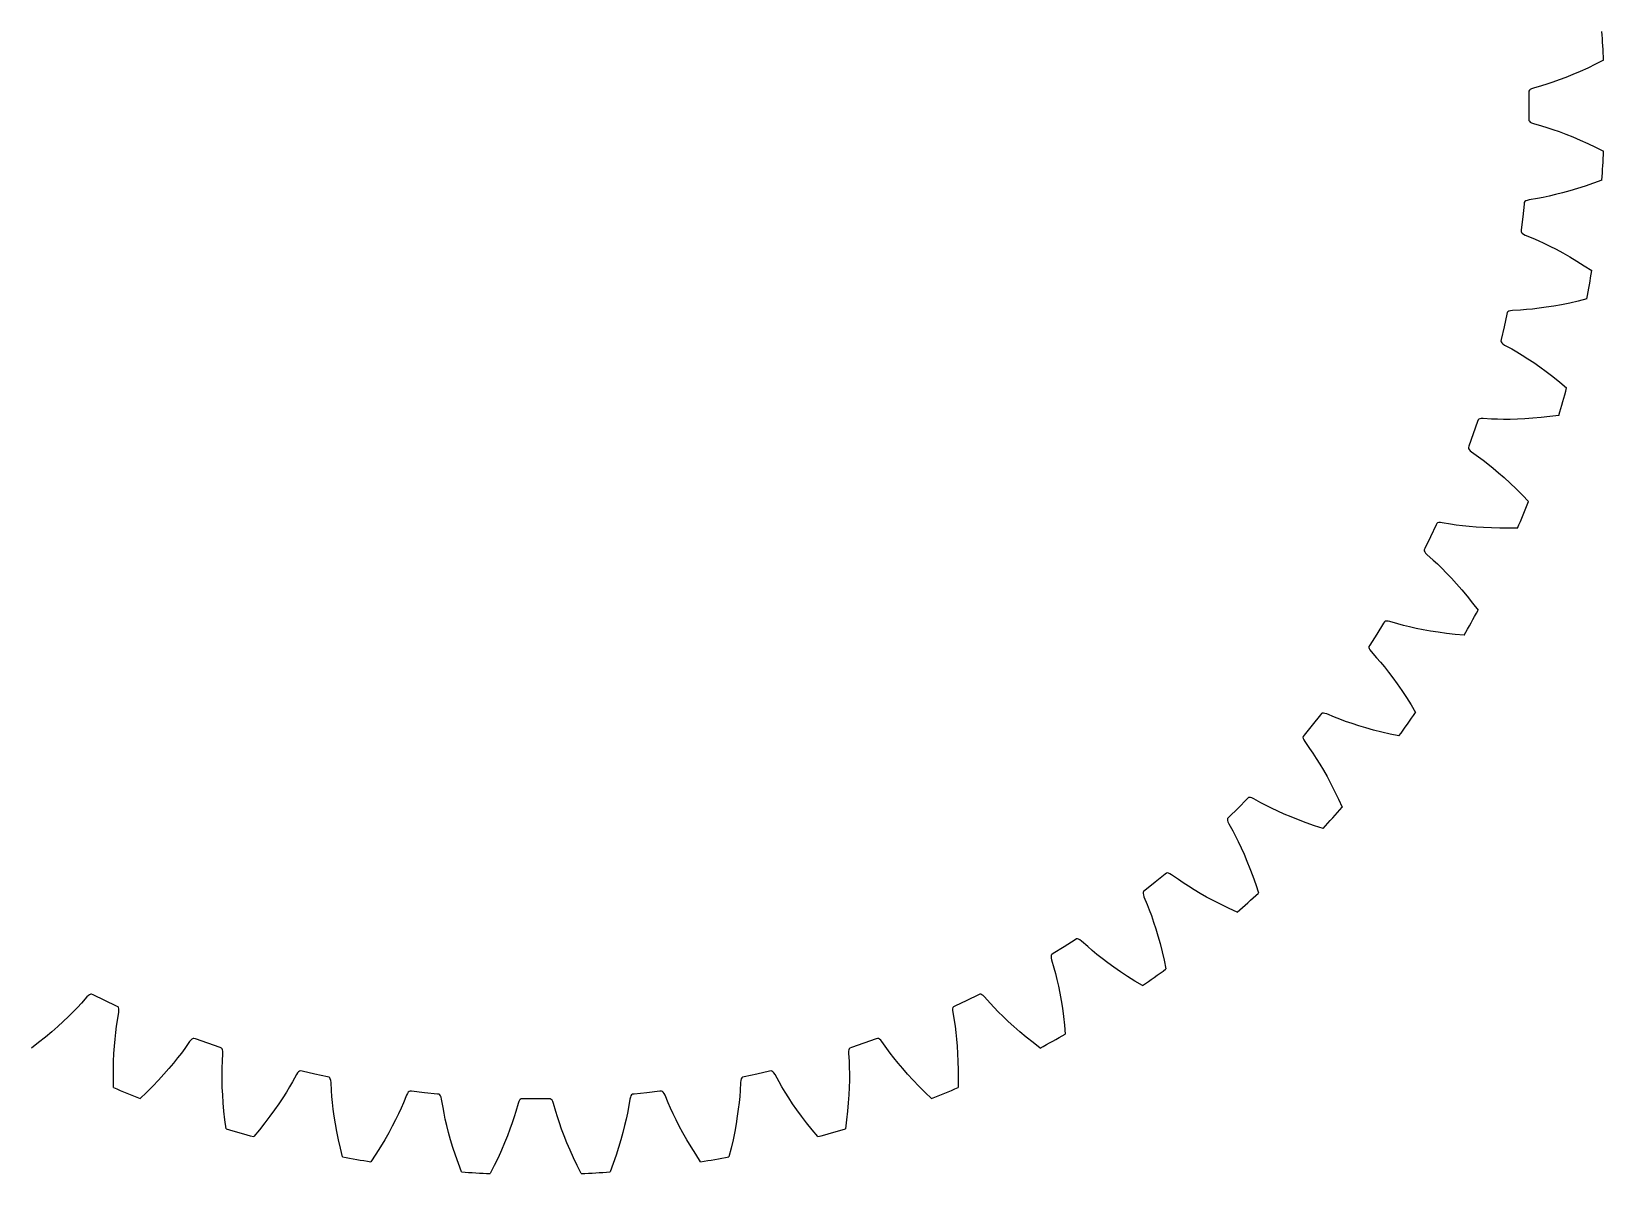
# Model space of a CAD drawing. Extents: x -29 to 85, y -29 to 29.
# Drawn here: x 42.32 to 84.97, y -28.97 to 2.02 of the extents above; entities that cross this region are included whole.
import ezdxf

# ---------------------------------------------------------------- set-up
doc = ezdxf.new("R2010")
doc.units = 0

msp = doc.modelspace()

# ---------------------------------------------------------------- linework, layer by layer
at = {"layer": 'layer0'}
for p, q in [((84.337, 0.931), (84.137, 0.845)), ((84.543, 1.024), (84.337, 0.931)), ((84.758, 1.127), (84.543, 1.024)), ((84.974, 1.236), (84.758, 1.127)), ((82.984, 0.441), (82.96, 0.42)), ((83.021, 0.461), (82.984, 0.441)), ((83.071, 0.48), (83.021, 0.461)), ((83.288, 0.541), (83.071, 0.48)), ((83.438, 0.587), (83.288, 0.541)), ((83.598, 0.64), (83.438, 0.587)), ((83.769, 0.701), (83.598, 0.64)), ((83.95, 0.77), (83.769, 0.701)), ((84.137, 0.845), (83.95, 0.77)), ((82.96, 0.42), (82.948, 0.398)), ((82.948, 0.398), (82.948, 0.353)), ((82.948, 0.353), (82.95, 0)), ((82.95, 0), (82.948, -0.353)), ((82.948, -0.353), (82.948, -0.398)), ((82.948, -0.398), (82.96, -0.42)), ((82.96, -0.42), (82.984, -0.441)), ((82.984, -0.441), (83.021, -0.461)), ((83.021, -0.461), (83.071, -0.48)), ((83.071, -0.48), (83.288, -0.541)), ((83.288, -0.541), (83.438, -0.587)), ((83.438, -0.587), (83.598, -0.64)), ((83.598, -0.64), (83.769, -0.701)), ((83.769, -0.701), (83.95, -0.77)), ((83.95, -0.77), (84.137, -0.845)), ((84.137, -0.845), (84.337, -0.931)), ((84.337, -0.931), (84.543, -1.024)), ((84.543, -1.024), (84.758, -1.127)), ((84.758, -1.127), (84.974, -1.236)), ((84.703, -2.1), (84.478, -2.178)), ((84.93, -2.016), (84.703, -2.1)), ((82.955, -2.554), (82.903, -2.567)), ((83.177, -2.517), (82.955, -2.554)), ((83.331, -2.488), (83.177, -2.517)), ((83.496, -2.454), (83.331, -2.488)), ((83.673, -2.412), (83.496, -2.454)), ((83.86, -2.364), (83.673, -2.412)), ((84.055, -2.31), (83.86, -2.364)), ((84.263, -2.248), (84.055, -2.31)), ((84.478, -2.178), (84.263, -2.248)), ((82.818, -2.667), (82.781, -3.017)), ((82.823, -2.622), (82.818, -2.667)), ((82.837, -2.602), (82.823, -2.622)), ((82.864, -2.583), (82.837, -2.602)), ((82.903, -2.567), (82.864, -2.583)), ((82.739, -3.368), (82.734, -3.412)), ((82.734, -3.412), (82.743, -3.436)), ((82.781, -3.017), (82.739, -3.368)), ((82.743, -3.436), (82.765, -3.459)), ((82.765, -3.459), (82.8, -3.484)), ((82.8, -3.484), (82.847, -3.508)), ((82.847, -3.508), (83.056, -3.593)), ((83.056, -3.593), (83.199, -3.656)), ((83.199, -3.656), (83.352, -3.726)), ((83.352, -3.726), (83.516, -3.806)), ((83.516, -3.806), (83.688, -3.894)), ((83.688, -3.894), (83.866, -3.99)), ((83.866, -3.99), (84.055, -4.098)), ((84.055, -4.098), (84.249, -4.214)), ((84.249, -4.214), (84.451, -4.34)), ((84.451, -4.34), (84.653, -4.472)), ((82.724, -5.545), (82.499, -5.556)), ((82.88, -5.533), (82.724, -5.545)), ((83.048, -5.517), (82.88, -5.533)), ((83.229, -5.495), (83.048, -5.517)), ((83.42, -5.469), (83.229, -5.495)), ((83.62, -5.437), (83.42, -5.469)), ((83.834, -5.398), (83.62, -5.437)), ((84.055, -5.353), (83.834, -5.398)), ((84.288, -5.301), (84.055, -5.353)), ((84.522, -5.243), (84.288, -5.301)), ((82.351, -5.653), (82.274, -5.997)), ((82.361, -5.609), (82.351, -5.653)), ((82.377, -5.59), (82.361, -5.609)), ((82.406, -5.575), (82.377, -5.59)), ((82.447, -5.563), (82.406, -5.575)), ((82.499, -5.556), (82.447, -5.563)), ((82.194, -6.34), (82.184, -6.384)), ((82.184, -6.384), (82.191, -6.408)), ((82.274, -5.997), (82.194, -6.34)), ((82.191, -6.408), (82.21, -6.434)), ((82.21, -6.434), (82.241, -6.462)), ((82.241, -6.462), (82.286, -6.492)), ((82.286, -6.492), (82.483, -6.6)), ((82.483, -6.6), (82.619, -6.678)), ((82.619, -6.678), (82.763, -6.765)), ((82.763, -6.765), (82.917, -6.863)), ((82.917, -6.863), (83.078, -6.97)), ((83.078, -6.97), (83.244, -7.085)), ((83.244, -7.085), (83.419, -7.213)), ((83.419, -7.213), (83.6, -7.35)), ((83.6, -7.35), (83.786, -7.498)), ((83.786, -7.498), (83.972, -7.652)), ((81.567, -8.525), (81.552, -8.567)), ((81.586, -8.508), (81.567, -8.525)), ((81.616, -8.496), (81.586, -8.508)), ((81.657, -8.489), (81.616, -8.496)), ((81.71, -8.488), (81.657, -8.489)), ((81.935, -8.502), (81.71, -8.488)), ((82.092, -8.508), (81.935, -8.502)), ((82.26, -8.51), (82.092, -8.508)), ((82.443, -8.51), (82.26, -8.51)), ((82.636, -8.505), (82.443, -8.51)), ((82.838, -8.495), (82.636, -8.505)), ((83.054, -8.481), (82.838, -8.495)), ((83.28, -8.461), (83.054, -8.481)), ((83.516, -8.435), (83.28, -8.461)), ((83.756, -8.403), (83.516, -8.435)), ((81.438, -8.901), (81.319, -9.233)), ((81.552, -8.567), (81.438, -8.901)), ((81.319, -9.233), (81.305, -9.276)), ((81.305, -9.276), (81.308, -9.3)), ((81.308, -9.3), (81.324, -9.329)), ((81.324, -9.329), (81.353, -9.36)), ((81.353, -9.36), (81.393, -9.394)), ((81.393, -9.394), (81.578, -9.523)), ((81.578, -9.523), (81.704, -9.617)), ((81.704, -9.617), (81.837, -9.719)), ((81.837, -9.719), (81.979, -9.834)), ((81.979, -9.834), (82.127, -9.958)), ((82.127, -9.958), (82.279, -10.091)), ((82.279, -10.091), (82.439, -10.238)), ((82.439, -10.238), (82.603, -10.394)), ((82.603, -10.394), (82.772, -10.562)), ((82.772, -10.562), (82.94, -10.736)), ((80.432, -11.374), (80.281, -11.693)), ((80.452, -11.334), (80.432, -11.374)), ((80.472, -11.319), (80.452, -11.334)), ((80.503, -11.311), (80.472, -11.319)), ((80.546, -11.309), (80.503, -11.311)), ((80.598, -11.313), (80.546, -11.309)), ((80.82, -11.352), (80.598, -11.313)), ((80.975, -11.376), (80.82, -11.352)), ((81.142, -11.397), (80.975, -11.376)), ((81.324, -11.417), (81.142, -11.397)), ((81.516, -11.433), (81.324, -11.417)), ((81.718, -11.447), (81.516, -11.433)), ((81.935, -11.456), (81.718, -11.447)), ((82.161, -11.462), (81.935, -11.456)), ((82.399, -11.462), (82.161, -11.462)), ((82.64, -11.458), (82.399, -11.462)), ((80.281, -11.693), (80.126, -12.01)), ((80.126, -12.01), (80.107, -12.051)), ((80.107, -12.051), (80.108, -12.076)), ((80.108, -12.076), (80.121, -12.105)), ((80.121, -12.105), (80.145, -12.14)), ((80.145, -12.14), (80.182, -12.178)), ((80.182, -12.178), (80.351, -12.327)), ((80.351, -12.327), (80.466, -12.434)), ((80.466, -12.434), (80.587, -12.551)), ((80.587, -12.551), (80.715, -12.681)), ((80.715, -12.681), (80.848, -12.821)), ((80.848, -12.821), (80.984, -12.97)), ((80.984, -12.97), (81.127, -13.134)), ((81.127, -13.134), (81.272, -13.307)), ((81.272, -13.307), (81.421, -13.493)), ((81.421, -13.493), (81.568, -13.684)), ((79.005, -14.038), (78.819, -14.338)), ((79.029, -14.001), (79.005, -14.038)), ((79.051, -13.988), (79.029, -14.001)), ((79.083, -13.983), (79.051, -13.988)), ((79.125, -13.986), (79.083, -13.983)), ((79.177, -13.996), (79.125, -13.986)), ((79.393, -14.06), (79.177, -13.996)), ((79.545, -14.1), (79.393, -14.06)), ((78.819, -14.338), (78.63, -14.636)), ((79.708, -14.141), (79.545, -14.1)), ((79.886, -14.18), (79.708, -14.141)), ((80.075, -14.218), (79.886, -14.18)), ((80.274, -14.254), (80.075, -14.218)), ((80.489, -14.288), (80.274, -14.254)), ((80.713, -14.319), (80.489, -14.288)), ((80.95, -14.346), (80.713, -14.319)), ((81.19, -14.369), (80.95, -14.346)), ((78.606, -14.674), (78.604, -14.699)), ((78.604, -14.699), (78.614, -14.73)), ((78.63, -14.636), (78.606, -14.674)), ((78.614, -14.73), (78.634, -14.767)), ((78.634, -14.767), (78.666, -14.809)), ((78.666, -14.809), (78.817, -14.976)), ((78.817, -14.976), (78.92, -15.095)), ((78.92, -15.095), (79.027, -15.225)), ((79.027, -15.225), (79.14, -15.368)), ((79.14, -15.368), (79.256, -15.522)), ((79.256, -15.522), (79.375, -15.686)), ((79.375, -15.686), (79.498, -15.864)), ((79.498, -15.864), (79.623, -16.053)), ((79.623, -16.053), (79.751, -16.254)), ((77.289, -16.526), (77.07, -16.803)), ((77.317, -16.491), (77.289, -16.526)), ((77.34, -16.481), (77.317, -16.491)), ((77.372, -16.48), (77.34, -16.481)), ((77.414, -16.487), (77.372, -16.48)), ((77.464, -16.503), (77.414, -16.487)), ((77.672, -16.591), (77.464, -16.503)), ((77.818, -16.648), (77.672, -16.591)), ((79.751, -16.254), (79.875, -16.461)), ((77.07, -16.803), (76.849, -17.077)), ((77.976, -16.706), (77.818, -16.648)), ((78.148, -16.766), (77.976, -16.706)), ((78.332, -16.825), (78.148, -16.766)), ((78.526, -16.882), (78.332, -16.825)), ((78.735, -16.94), (78.526, -16.882)), ((78.955, -16.996), (78.735, -16.94)), ((79.187, -17.049), (78.955, -16.996)), ((79.423, -17.099), (79.187, -17.049)), ((76.821, -17.113), (76.816, -17.137)), ((76.816, -17.137), (76.822, -17.169)), ((76.849, -17.077), (76.821, -17.113)), ((76.822, -17.169), (76.839, -17.208)), ((76.839, -17.208), (76.866, -17.254)), ((76.866, -17.254), (76.997, -17.437)), ((76.997, -17.437), (77.085, -17.566)), ((77.085, -17.566), (77.177, -17.708)), ((77.177, -17.708), (77.274, -17.862)), ((77.274, -17.862), (77.372, -18.028)), ((77.372, -18.028), (77.472, -18.204)), ((77.472, -18.204), (77.574, -18.395)), ((75.36, -18.767), (75.337, -18.774)), ((75.393, -18.769), (75.36, -18.767)), ((75.433, -18.781), (75.393, -18.769)), ((77.574, -18.395), (77.677, -18.597)), ((77.677, -18.597), (77.781, -18.811)), ((75.057, -19.057), (74.806, -19.304)), ((75.304, -18.806), (75.057, -19.057)), ((75.337, -18.774), (75.304, -18.806)), ((75.481, -18.803), (75.433, -18.781)), ((75.678, -18.913), (75.481, -18.803)), ((75.817, -18.986), (75.678, -18.913)), ((75.967, -19.062), (75.817, -18.986)), ((76.132, -19.14), (75.967, -19.062)), ((76.308, -19.219), (76.132, -19.14)), ((77.781, -18.811), (77.882, -19.031)), ((74.774, -19.337), (74.767, -19.36)), ((74.767, -19.36), (74.769, -19.393)), ((74.769, -19.393), (74.781, -19.433)), ((74.806, -19.304), (74.774, -19.337)), ((74.781, -19.433), (74.803, -19.481)), ((74.803, -19.481), (74.913, -19.678)), ((76.494, -19.298), (76.308, -19.219)), ((76.695, -19.379), (76.494, -19.298)), ((76.907, -19.459), (76.695, -19.379)), ((77.132, -19.538), (76.907, -19.459)), ((77.361, -19.614), (77.132, -19.538)), ((74.913, -19.678), (74.986, -19.817)), ((74.986, -19.817), (75.062, -19.967)), ((75.062, -19.967), (75.14, -20.132)), ((75.14, -20.132), (75.219, -20.308)), ((75.219, -20.308), (75.298, -20.494)), ((73.077, -20.849), (72.803, -21.07)), ((73.113, -20.821), (73.077, -20.849)), ((73.137, -20.816), (73.113, -20.821)), ((73.169, -20.822), (73.137, -20.816)), ((73.208, -20.839), (73.169, -20.822)), ((73.254, -20.866), (73.208, -20.839)), ((73.437, -20.997), (73.254, -20.866)), ((75.298, -20.494), (75.379, -20.695)), ((75.379, -20.695), (75.459, -20.907)), ((72.491, -21.317), (72.481, -21.34)), ((72.526, -21.289), (72.491, -21.317)), ((72.803, -21.07), (72.526, -21.289)), ((73.566, -21.085), (73.437, -20.997)), ((73.708, -21.177), (73.566, -21.085)), ((73.862, -21.274), (73.708, -21.177)), ((74.028, -21.372), (73.862, -21.274)), ((75.459, -20.907), (75.538, -21.132)), ((75.538, -21.132), (75.614, -21.361)), ((72.481, -21.34), (72.48, -21.372)), ((72.48, -21.372), (72.487, -21.414)), ((72.487, -21.414), (72.503, -21.464)), ((72.503, -21.464), (72.591, -21.672)), ((72.591, -21.672), (72.648, -21.818)), ((74.204, -21.472), (74.028, -21.372)), ((74.395, -21.574), (74.204, -21.472)), ((74.597, -21.677), (74.395, -21.574)), ((74.811, -21.781), (74.597, -21.677)), ((72.648, -21.818), (72.706, -21.976)), ((72.706, -21.976), (72.766, -22.148)), ((72.766, -22.148), (72.825, -22.332)), ((75.031, -21.882), (74.811, -21.781)), ((70.674, -22.606), (70.636, -22.63)), ((70.699, -22.604), (70.674, -22.606)), ((70.73, -22.614), (70.699, -22.604)), ((72.825, -22.332), (72.882, -22.526)), ((72.882, -22.526), (72.94, -22.735)), ((70.001, -23.029), (69.988, -23.051)), ((70.038, -23.005), (70.001, -23.029)), ((70.338, -22.819), (70.038, -23.005)), ((70.636, -22.63), (70.338, -22.819)), ((70.767, -22.634), (70.73, -22.614)), ((70.809, -22.666), (70.767, -22.634)), ((70.976, -22.817), (70.809, -22.666)), ((71.095, -22.92), (70.976, -22.817)), ((71.225, -23.027), (71.095, -22.92)), ((71.368, -23.14), (71.225, -23.027)), ((72.94, -22.735), (72.996, -22.955)), ((72.996, -22.955), (73.049, -23.187)), ((69.988, -23.051), (69.983, -23.083)), ((69.983, -23.083), (69.986, -23.125)), ((69.986, -23.125), (69.996, -23.177)), ((69.996, -23.177), (70.06, -23.393)), ((70.06, -23.393), (70.1, -23.545)), ((71.522, -23.256), (71.368, -23.14)), ((71.686, -23.375), (71.522, -23.256)), ((71.864, -23.498), (71.686, -23.375)), ((73.049, -23.187), (73.099, -23.423)), ((70.1, -23.545), (70.141, -23.708)), ((70.141, -23.708), (70.18, -23.886)), ((70.18, -23.886), (70.218, -24.075)), ((72.053, -23.623), (71.864, -23.498)), ((72.254, -23.751), (72.053, -23.623)), ((72.461, -23.875), (72.254, -23.751)), ((43.822, -24.182), (43.673, -24.351)), ((43.86, -24.145), (43.822, -24.182)), ((43.895, -24.121), (43.86, -24.145)), ((43.924, -24.108), (43.895, -24.121)), ((43.949, -24.107), (43.924, -24.108)), ((43.99, -24.126), (43.949, -24.107)), ((44.307, -24.281), (43.99, -24.126)), ((44.626, -24.432), (44.307, -24.281)), ((67.693, -24.281), (67.374, -24.432)), ((68.01, -24.126), (67.693, -24.281)), ((68.051, -24.107), (68.01, -24.126)), ((68.076, -24.108), (68.051, -24.107)), ((68.105, -24.121), (68.076, -24.108)), ((68.14, -24.145), (68.105, -24.121)), ((68.178, -24.182), (68.14, -24.145)), ((68.327, -24.351), (68.178, -24.182)), ((70.218, -24.075), (70.254, -24.274)), ((70.254, -24.274), (70.288, -24.489)), ((43.319, -24.715), (43.179, -24.848)), ((43.449, -24.587), (43.319, -24.715)), ((43.566, -24.466), (43.449, -24.587)), ((43.673, -24.351), (43.566, -24.466)), ((44.666, -24.452), (44.626, -24.432)), ((44.648, -24.82), (44.687, -24.598)), ((44.681, -24.472), (44.666, -24.452)), ((44.689, -24.503), (44.681, -24.472)), ((44.687, -24.598), (44.691, -24.546)), ((44.691, -24.546), (44.689, -24.503)), ((67.311, -24.503), (67.309, -24.546)), ((67.309, -24.546), (67.313, -24.598)), ((67.319, -24.472), (67.311, -24.503)), ((67.313, -24.598), (67.352, -24.82)), ((67.334, -24.452), (67.319, -24.472)), ((67.374, -24.432), (67.334, -24.452)), ((68.434, -24.466), (68.327, -24.351)), ((68.551, -24.587), (68.434, -24.466)), ((68.681, -24.715), (68.551, -24.587)), ((68.821, -24.848), (68.681, -24.715)), ((70.288, -24.489), (70.319, -24.713)), ((70.319, -24.713), (70.346, -24.95)), ((42.866, -25.127), (42.693, -25.272)), ((43.03, -24.984), (42.866, -25.127)), ((43.179, -24.848), (43.03, -24.984)), ((44.583, -25.324), (44.603, -25.142)), ((44.603, -25.142), (44.624, -24.975)), ((44.624, -24.975), (44.648, -24.82)), ((67.352, -24.82), (67.376, -24.975)), ((67.376, -24.975), (67.397, -25.142)), ((67.397, -25.142), (67.417, -25.324)), ((68.97, -24.984), (68.821, -24.848)), ((69.134, -25.127), (68.97, -24.984)), ((69.307, -25.272), (69.134, -25.127)), ((70.346, -24.95), (70.369, -25.19)), ((42.507, -25.421), (42.316, -25.568)), ((42.693, -25.272), (42.507, -25.421)), ((44.553, -25.718), (44.567, -25.516)), ((44.567, -25.516), (44.583, -25.324)), ((46.477, -25.578), (46.383, -25.704)), ((46.606, -25.393), (46.477, -25.578)), ((46.64, -25.353), (46.606, -25.393)), ((46.671, -25.324), (46.64, -25.353)), ((46.7, -25.308), (46.671, -25.324)), ((46.724, -25.305), (46.7, -25.308)), ((46.767, -25.319), (46.724, -25.305)), ((47.099, -25.438), (46.767, -25.319)), ((47.433, -25.552), (47.099, -25.438)), ((47.475, -25.567), (47.433, -25.552)), ((47.492, -25.586), (47.475, -25.567)), ((47.504, -25.616), (47.492, -25.586)), ((64.508, -25.586), (64.496, -25.616)), ((64.525, -25.567), (64.508, -25.586)), ((64.567, -25.552), (64.525, -25.567)), ((64.901, -25.438), (64.567, -25.552)), ((65.233, -25.319), (64.901, -25.438)), ((65.276, -25.305), (65.233, -25.319)), ((65.3, -25.308), (65.276, -25.305)), ((65.329, -25.324), (65.3, -25.308)), ((65.36, -25.353), (65.329, -25.324)), ((65.394, -25.393), (65.36, -25.353)), ((65.523, -25.578), (65.394, -25.393)), ((65.617, -25.704), (65.523, -25.578)), ((67.417, -25.324), (67.433, -25.516)), ((67.433, -25.516), (67.447, -25.718)), ((69.493, -25.421), (69.307, -25.272)), ((69.684, -25.568), (69.493, -25.421)), ((44.538, -26.161), (44.544, -25.935)), ((44.544, -25.935), (44.553, -25.718)), ((46.166, -25.979), (46.042, -26.127)), ((46.281, -25.837), (46.166, -25.979)), ((46.383, -25.704), (46.281, -25.837)), ((47.492, -26.092), (47.498, -25.935)), ((47.498, -25.935), (47.512, -25.71)), ((47.511, -25.657), (47.504, -25.616)), ((47.512, -25.71), (47.511, -25.657)), ((64.489, -25.657), (64.488, -25.71)), ((64.488, -25.71), (64.502, -25.935)), ((64.496, -25.616), (64.489, -25.657)), ((64.502, -25.935), (64.508, -26.092)), ((65.719, -25.837), (65.617, -25.704)), ((65.834, -25.979), (65.719, -25.837)), ((65.958, -26.127), (65.834, -25.979)), ((67.447, -25.718), (67.456, -25.935)), ((67.456, -25.935), (67.462, -26.161)), ((44.538, -26.399), (44.538, -26.161)), ((44.542, -26.64), (44.538, -26.399)), ((45.762, -26.439), (45.606, -26.603)), ((45.909, -26.279), (45.762, -26.439)), ((46.042, -26.127), (45.909, -26.279)), ((47.49, -26.26), (47.492, -26.092)), ((47.49, -26.443), (47.49, -26.26)), ((47.495, -26.636), (47.49, -26.443)), ((49.508, -26.286), (49.4, -26.483)), ((49.538, -26.241), (49.508, -26.286)), ((49.566, -26.21), (49.538, -26.241)), ((49.592, -26.191), (49.566, -26.21)), ((49.616, -26.184), (49.592, -26.191)), ((49.66, -26.194), (49.616, -26.184)), ((50.003, -26.274), (49.66, -26.194)), ((50.347, -26.351), (50.003, -26.274)), ((50.391, -26.361), (50.347, -26.351)), ((50.41, -26.377), (50.391, -26.361)), ((50.425, -26.406), (50.41, -26.377)), ((50.437, -26.447), (50.425, -26.406)), ((50.444, -26.499), (50.437, -26.447)), ((61.563, -26.447), (61.556, -26.499)), ((61.575, -26.406), (61.563, -26.447)), ((61.59, -26.377), (61.575, -26.406)), ((61.609, -26.361), (61.59, -26.377)), ((61.653, -26.351), (61.609, -26.361)), ((61.997, -26.274), (61.653, -26.351)), ((62.34, -26.194), (61.997, -26.274)), ((62.384, -26.184), (62.34, -26.194)), ((62.408, -26.191), (62.384, -26.184)), ((62.434, -26.21), (62.408, -26.191)), ((62.462, -26.241), (62.434, -26.21)), ((62.492, -26.286), (62.462, -26.241)), ((62.6, -26.483), (62.492, -26.286)), ((64.51, -26.443), (64.505, -26.636)), ((64.508, -26.092), (64.51, -26.26)), ((64.51, -26.26), (64.51, -26.443)), ((66.091, -26.279), (65.958, -26.127)), ((66.238, -26.439), (66.091, -26.279)), ((66.394, -26.603), (66.238, -26.439)), ((67.462, -26.399), (67.458, -26.64)), ((67.462, -26.161), (67.462, -26.399)), ((45.438, -26.772), (45.264, -26.94)), ((45.606, -26.603), (45.438, -26.772)), ((47.505, -26.838), (47.495, -26.636)), ((47.519, -27.054), (47.505, -26.838)), ((49.235, -26.763), (49.137, -26.917)), ((49.322, -26.619), (49.235, -26.763)), ((49.4, -26.483), (49.322, -26.619)), ((50.455, -26.724), (50.444, -26.499)), ((50.467, -26.88), (50.455, -26.724)), ((52.492, -26.847), (52.407, -27.056)), ((52.516, -26.8), (52.492, -26.847)), ((52.541, -26.765), (52.516, -26.8)), ((52.564, -26.743), (52.541, -26.765)), ((52.588, -26.734), (52.564, -26.743)), ((52.632, -26.739), (52.588, -26.734)), ((52.983, -26.781), (52.632, -26.739)), ((53.333, -26.818), (52.983, -26.781)), ((53.378, -26.823), (53.333, -26.818)), ((53.398, -26.837), (53.378, -26.823)), ((53.417, -26.864), (53.398, -26.837)), ((53.433, -26.903), (53.417, -26.864)), ((58.583, -26.864), (58.567, -26.903)), ((58.602, -26.837), (58.583, -26.864)), ((58.622, -26.823), (58.602, -26.837)), ((58.667, -26.818), (58.622, -26.823)), ((59.017, -26.781), (58.667, -26.818)), ((59.368, -26.739), (59.017, -26.781)), ((59.412, -26.734), (59.368, -26.739)), ((59.436, -26.743), (59.412, -26.734)), ((59.459, -26.765), (59.436, -26.743)), ((59.484, -26.8), (59.459, -26.765)), ((59.508, -26.847), (59.484, -26.8)), ((59.593, -27.056), (59.508, -26.847)), ((61.545, -26.724), (61.533, -26.88)), ((61.556, -26.499), (61.545, -26.724)), ((62.678, -26.619), (62.6, -26.483)), ((62.765, -26.763), (62.678, -26.619)), ((62.863, -26.917), (62.765, -26.763)), ((64.495, -26.838), (64.481, -27.054)), ((64.505, -26.636), (64.495, -26.838)), ((66.562, -26.772), (66.394, -26.603)), ((66.736, -26.94), (66.562, -26.772)), ((47.539, -27.28), (47.519, -27.054)), ((47.565, -27.516), (47.539, -27.28)), ((48.915, -27.244), (48.787, -27.419)), ((49.03, -27.078), (48.915, -27.244)), ((49.137, -26.917), (49.03, -27.078)), ((50.483, -27.048), (50.467, -26.88)), ((50.505, -27.229), (50.483, -27.048)), ((50.531, -27.42), (50.505, -27.229)), ((52.344, -27.199), (52.274, -27.352)), ((52.407, -27.056), (52.344, -27.199)), ((53.446, -26.955), (53.433, -26.903)), ((53.483, -27.177), (53.446, -26.955)), ((53.512, -27.331), (53.483, -27.177)), ((55.459, -27.288), (55.413, -27.438)), ((55.52, -27.071), (55.459, -27.288)), ((55.539, -27.021), (55.52, -27.071)), ((55.559, -26.984), (55.539, -27.021)), ((55.58, -26.96), (55.559, -26.984)), ((55.602, -26.948), (55.58, -26.96)), ((55.647, -26.948), (55.602, -26.948)), ((56, -26.95), (55.647, -26.948)), ((56.353, -26.948), (56, -26.95)), ((56.398, -26.948), (56.353, -26.948)), ((56.42, -26.96), (56.398, -26.948)), ((56.441, -26.984), (56.42, -26.96)), ((56.461, -27.021), (56.441, -26.984)), ((56.48, -27.071), (56.461, -27.021)), ((56.541, -27.288), (56.48, -27.071)), ((56.587, -27.438), (56.541, -27.288)), ((58.517, -27.177), (58.488, -27.331)), ((58.554, -26.955), (58.517, -27.177)), ((58.567, -26.903), (58.554, -26.955)), ((59.656, -27.199), (59.593, -27.056)), ((59.726, -27.352), (59.656, -27.199)), ((61.495, -27.229), (61.469, -27.42)), ((61.517, -27.048), (61.495, -27.229)), ((61.533, -26.88), (61.517, -27.048)), ((62.97, -27.078), (62.863, -26.917)), ((63.085, -27.244), (62.97, -27.078)), ((63.213, -27.419), (63.085, -27.244)), ((64.461, -27.28), (64.435, -27.516)), ((64.481, -27.054), (64.461, -27.28)), ((47.597, -27.756), (47.565, -27.516)), ((48.65, -27.6), (48.502, -27.786)), ((48.787, -27.419), (48.65, -27.6)), ((50.563, -27.62), (50.531, -27.42)), ((50.602, -27.834), (50.563, -27.62)), ((52.106, -27.688), (52.01, -27.866)), ((52.194, -27.516), (52.106, -27.688)), ((52.274, -27.352), (52.194, -27.516)), ((53.546, -27.496), (53.512, -27.331)), ((53.588, -27.673), (53.546, -27.496)), ((53.636, -27.86), (53.588, -27.673)), ((55.36, -27.598), (55.299, -27.769)), ((55.413, -27.438), (55.36, -27.598)), ((56.64, -27.598), (56.587, -27.438)), ((56.701, -27.769), (56.64, -27.598)), ((58.412, -27.673), (58.364, -27.86)), ((58.454, -27.496), (58.412, -27.673)), ((58.488, -27.331), (58.454, -27.496)), ((59.806, -27.516), (59.726, -27.352)), ((59.894, -27.688), (59.806, -27.516)), ((59.99, -27.866), (59.894, -27.688)), ((61.437, -27.62), (61.398, -27.834)), ((61.469, -27.42), (61.437, -27.62)), ((63.35, -27.6), (63.213, -27.419)), ((63.498, -27.786), (63.35, -27.6)), ((64.435, -27.516), (64.403, -27.756)), ((48.502, -27.786), (48.348, -27.972)), ((50.647, -28.055), (50.602, -27.834)), ((50.699, -28.288), (50.647, -28.055)), ((51.902, -28.055), (51.786, -28.249)), ((52.01, -27.866), (51.902, -28.055)), ((53.69, -28.055), (53.636, -27.86)), ((53.752, -28.263), (53.69, -28.055)), ((55.155, -28.137), (55.069, -28.337)), ((55.23, -27.95), (55.155, -28.137)), ((55.299, -27.769), (55.23, -27.95)), ((56.77, -27.95), (56.701, -27.769)), ((56.845, -28.137), (56.77, -27.95)), ((56.931, -28.337), (56.845, -28.137)), ((58.31, -28.055), (58.248, -28.263)), ((58.364, -27.86), (58.31, -28.055)), ((60.098, -28.055), (59.99, -27.866)), ((60.214, -28.249), (60.098, -28.055)), ((61.353, -28.055), (61.301, -28.288)), ((61.398, -27.834), (61.353, -28.055)), ((63.652, -27.972), (63.498, -27.786)), ((50.757, -28.522), (50.699, -28.288)), ((51.66, -28.451), (51.528, -28.653)), ((51.786, -28.249), (51.66, -28.451)), ((53.822, -28.478), (53.752, -28.263)), ((53.9, -28.703), (53.822, -28.478)), ((54.976, -28.543), (54.873, -28.758)), ((55.069, -28.337), (54.976, -28.543)), ((57.024, -28.543), (56.931, -28.337)), ((57.127, -28.758), (57.024, -28.543)), ((58.178, -28.478), (58.1, -28.703)), ((58.248, -28.263), (58.178, -28.478)), ((60.34, -28.451), (60.214, -28.249)), ((60.472, -28.653), (60.34, -28.451)), ((61.301, -28.288), (61.243, -28.522)), ((53.984, -28.93), (53.9, -28.703)), ((54.873, -28.758), (54.764, -28.974)), ((57.236, -28.974), (57.127, -28.758)), ((58.1, -28.703), (58.016, -28.93))]:
    msp.add_line(p, q, dxfattribs=at)
for start, end in [(2.4418, 3.9867), (356.0133, 357.5582), (349.5847, 351.1296), (343.1561, 344.701), (336.7275, 338.2725), (330.299, 331.8439), (323.8704, 325.4153), (317.4418, 318.9868), (311.0132, 312.5582), (304.5847, 306.1296), (298.1561, 299.701), (246.7275, 248.2725), (291.7275, 293.2725), (253.1561, 254.701), (285.299, 286.8439), (259.5847, 261.1296), (278.8704, 280.4153), (266.0133, 267.5582), (272.4418, 273.9867)]:
    msp.add_arc((56, 0), 29, start, end, dxfattribs=at)
at = {"layer": 'layer2'}
for p, q in [((84.337, 0.931), (84.137, 0.845)), ((84.543, 1.024), (84.337, 0.931)), ((84.758, 1.127), (84.543, 1.024)), ((84.974, 1.236), (84.758, 1.127)), ((82.984, 0.441), (82.96, 0.42)), ((83.021, 0.461), (82.984, 0.441)), ((83.071, 0.48), (83.021, 0.461)), ((83.288, 0.541), (83.071, 0.48)), ((83.438, 0.587), (83.288, 0.541)), ((83.598, 0.64), (83.438, 0.587)), ((83.769, 0.701), (83.598, 0.64)), ((83.95, 0.77), (83.769, 0.701)), ((84.137, 0.845), (83.95, 0.77)), ((82.96, 0.42), (82.948, 0.398)), ((82.948, 0.398), (82.948, 0.353)), ((82.948, 0.353), (82.95, 0)), ((82.95, 0), (82.948, -0.353)), ((82.948, -0.353), (82.948, -0.398)), ((82.948, -0.398), (82.96, -0.42)), ((82.96, -0.42), (82.984, -0.441)), ((82.984, -0.441), (83.021, -0.461)), ((83.021, -0.461), (83.071, -0.48)), ((83.071, -0.48), (83.288, -0.541)), ((83.288, -0.541), (83.438, -0.587)), ((83.438, -0.587), (83.598, -0.64)), ((83.598, -0.64), (83.769, -0.701)), ((83.769, -0.701), (83.95, -0.77)), ((83.95, -0.77), (84.137, -0.845)), ((84.137, -0.845), (84.337, -0.931)), ((84.337, -0.931), (84.543, -1.024)), ((84.543, -1.024), (84.758, -1.127)), ((84.758, -1.127), (84.974, -1.236)), ((84.703, -2.1), (84.478, -2.178)), ((84.93, -2.016), (84.703, -2.1)), ((82.955, -2.554), (82.903, -2.567)), ((83.177, -2.517), (82.955, -2.554)), ((83.331, -2.488), (83.177, -2.517)), ((83.496, -2.454), (83.331, -2.488)), ((83.673, -2.412), (83.496, -2.454)), ((83.86, -2.364), (83.673, -2.412)), ((84.055, -2.31), (83.86, -2.364)), ((84.263, -2.248), (84.055, -2.31)), ((84.478, -2.178), (84.263, -2.248)), ((82.818, -2.667), (82.781, -3.017)), ((82.823, -2.622), (82.818, -2.667)), ((82.837, -2.602), (82.823, -2.622)), ((82.864, -2.583), (82.837, -2.602)), ((82.903, -2.567), (82.864, -2.583)), ((82.739, -3.368), (82.734, -3.412)), ((82.734, -3.412), (82.743, -3.436)), ((82.781, -3.017), (82.739, -3.368)), ((82.743, -3.436), (82.765, -3.459)), ((82.765, -3.459), (82.8, -3.484)), ((82.8, -3.484), (82.847, -3.508)), ((82.847, -3.508), (83.056, -3.593)), ((83.056, -3.593), (83.199, -3.656)), ((83.199, -3.656), (83.352, -3.726)), ((83.352, -3.726), (83.516, -3.806)), ((83.516, -3.806), (83.688, -3.894)), ((83.688, -3.894), (83.866, -3.99)), ((83.866, -3.99), (84.055, -4.098)), ((84.055, -4.098), (84.249, -4.214)), ((84.249, -4.214), (84.451, -4.34)), ((84.451, -4.34), (84.653, -4.472)), ((82.724, -5.545), (82.499, -5.556)), ((82.88, -5.533), (82.724, -5.545)), ((83.048, -5.517), (82.88, -5.533)), ((83.229, -5.495), (83.048, -5.517)), ((83.42, -5.469), (83.229, -5.495)), ((83.62, -5.437), (83.42, -5.469)), ((83.834, -5.398), (83.62, -5.437)), ((84.055, -5.353), (83.834, -5.398)), ((84.288, -5.301), (84.055, -5.353)), ((84.522, -5.243), (84.288, -5.301)), ((82.351, -5.653), (82.274, -5.997)), ((82.361, -5.609), (82.351, -5.653)), ((82.377, -5.59), (82.361, -5.609)), ((82.406, -5.575), (82.377, -5.59)), ((82.447, -5.563), (82.406, -5.575)), ((82.499, -5.556), (82.447, -5.563)), ((82.194, -6.34), (82.184, -6.384)), ((82.184, -6.384), (82.191, -6.408)), ((82.274, -5.997), (82.194, -6.34)), ((82.191, -6.408), (82.21, -6.434)), ((82.21, -6.434), (82.241, -6.462)), ((82.241, -6.462), (82.286, -6.492)), ((82.286, -6.492), (82.483, -6.6)), ((82.483, -6.6), (82.619, -6.678)), ((82.619, -6.678), (82.763, -6.765)), ((82.763, -6.765), (82.917, -6.863)), ((82.917, -6.863), (83.078, -6.97)), ((83.078, -6.97), (83.244, -7.085)), ((83.244, -7.085), (83.419, -7.213)), ((83.419, -7.213), (83.6, -7.35)), ((83.6, -7.35), (83.786, -7.498)), ((83.786, -7.498), (83.972, -7.652)), ((81.567, -8.525), (81.552, -8.567)), ((81.586, -8.508), (81.567, -8.525)), ((81.616, -8.496), (81.586, -8.508)), ((81.657, -8.489), (81.616, -8.496)), ((81.71, -8.488), (81.657, -8.489)), ((81.935, -8.502), (81.71, -8.488)), ((82.092, -8.508), (81.935, -8.502)), ((82.26, -8.51), (82.092, -8.508)), ((82.443, -8.51), (82.26, -8.51)), ((82.636, -8.505), (82.443, -8.51)), ((82.838, -8.495), (82.636, -8.505)), ((83.054, -8.481), (82.838, -8.495)), ((83.28, -8.461), (83.054, -8.481)), ((83.516, -8.435), (83.28, -8.461)), ((83.756, -8.403), (83.516, -8.435)), ((81.438, -8.901), (81.319, -9.233)), ((81.552, -8.567), (81.438, -8.901)), ((81.319, -9.233), (81.305, -9.276)), ((81.305, -9.276), (81.308, -9.3)), ((81.308, -9.3), (81.324, -9.329)), ((81.324, -9.329), (81.353, -9.36)), ((81.353, -9.36), (81.393, -9.394)), ((81.393, -9.394), (81.578, -9.523)), ((81.578, -9.523), (81.704, -9.617)), ((81.704, -9.617), (81.837, -9.719)), ((81.837, -9.719), (81.979, -9.834)), ((81.979, -9.834), (82.127, -9.958)), ((82.127, -9.958), (82.279, -10.091)), ((82.279, -10.091), (82.439, -10.238)), ((82.439, -10.238), (82.603, -10.394)), ((82.603, -10.394), (82.772, -10.562)), ((82.772, -10.562), (82.94, -10.736)), ((80.432, -11.374), (80.281, -11.693)), ((80.452, -11.334), (80.432, -11.374)), ((80.472, -11.319), (80.452, -11.334)), ((80.503, -11.311), (80.472, -11.319)), ((80.546, -11.309), (80.503, -11.311)), ((80.598, -11.313), (80.546, -11.309)), ((80.82, -11.352), (80.598, -11.313)), ((80.975, -11.376), (80.82, -11.352)), ((81.142, -11.397), (80.975, -11.376)), ((81.324, -11.417), (81.142, -11.397)), ((81.516, -11.433), (81.324, -11.417)), ((81.718, -11.447), (81.516, -11.433)), ((81.935, -11.456), (81.718, -11.447)), ((82.161, -11.462), (81.935, -11.456)), ((82.399, -11.462), (82.161, -11.462)), ((82.64, -11.458), (82.399, -11.462)), ((80.281, -11.693), (80.126, -12.01)), ((80.126, -12.01), (80.107, -12.051)), ((80.107, -12.051), (80.108, -12.076)), ((80.108, -12.076), (80.121, -12.105)), ((80.121, -12.105), (80.145, -12.14)), ((80.145, -12.14), (80.182, -12.178)), ((80.182, -12.178), (80.351, -12.327)), ((80.351, -12.327), (80.466, -12.434)), ((80.466, -12.434), (80.587, -12.551)), ((80.587, -12.551), (80.715, -12.681)), ((80.715, -12.681), (80.848, -12.821)), ((80.848, -12.821), (80.984, -12.97)), ((80.984, -12.97), (81.127, -13.134)), ((81.127, -13.134), (81.272, -13.307)), ((81.272, -13.307), (81.421, -13.493)), ((81.421, -13.493), (81.568, -13.684)), ((79.005, -14.038), (78.819, -14.338)), ((79.029, -14.001), (79.005, -14.038)), ((79.051, -13.988), (79.029, -14.001)), ((79.083, -13.983), (79.051, -13.988)), ((79.125, -13.986), (79.083, -13.983)), ((79.177, -13.996), (79.125, -13.986)), ((79.393, -14.06), (79.177, -13.996)), ((79.545, -14.1), (79.393, -14.06)), ((78.819, -14.338), (78.63, -14.636)), ((79.708, -14.141), (79.545, -14.1)), ((79.886, -14.18), (79.708, -14.141)), ((80.075, -14.218), (79.886, -14.18)), ((80.274, -14.254), (80.075, -14.218)), ((80.489, -14.288), (80.274, -14.254)), ((80.713, -14.319), (80.489, -14.288)), ((80.95, -14.346), (80.713, -14.319)), ((81.19, -14.369), (80.95, -14.346)), ((78.606, -14.674), (78.604, -14.699)), ((78.604, -14.699), (78.614, -14.73)), ((78.63, -14.636), (78.606, -14.674)), ((78.614, -14.73), (78.634, -14.767)), ((78.634, -14.767), (78.666, -14.809)), ((78.666, -14.809), (78.817, -14.976)), ((78.817, -14.976), (78.92, -15.095)), ((78.92, -15.095), (79.027, -15.225)), ((79.027, -15.225), (79.14, -15.368)), ((79.14, -15.368), (79.256, -15.522)), ((79.256, -15.522), (79.375, -15.686)), ((79.375, -15.686), (79.498, -15.864)), ((79.498, -15.864), (79.623, -16.053)), ((79.623, -16.053), (79.751, -16.254)), ((77.289, -16.526), (77.07, -16.803)), ((77.317, -16.491), (77.289, -16.526)), ((77.34, -16.481), (77.317, -16.491)), ((77.372, -16.48), (77.34, -16.481)), ((77.414, -16.487), (77.372, -16.48)), ((77.464, -16.503), (77.414, -16.487)), ((77.672, -16.591), (77.464, -16.503)), ((77.818, -16.648), (77.672, -16.591)), ((79.751, -16.254), (79.875, -16.461)), ((77.07, -16.803), (76.849, -17.077)), ((77.976, -16.706), (77.818, -16.648)), ((78.148, -16.766), (77.976, -16.706)), ((78.332, -16.825), (78.148, -16.766)), ((78.526, -16.882), (78.332, -16.825)), ((78.735, -16.94), (78.526, -16.882)), ((78.955, -16.996), (78.735, -16.94)), ((79.187, -17.049), (78.955, -16.996)), ((79.423, -17.099), (79.187, -17.049)), ((76.821, -17.113), (76.816, -17.137)), ((76.816, -17.137), (76.822, -17.169)), ((76.849, -17.077), (76.821, -17.113)), ((76.822, -17.169), (76.839, -17.208)), ((76.839, -17.208), (76.866, -17.254)), ((76.866, -17.254), (76.997, -17.437)), ((76.997, -17.437), (77.085, -17.566)), ((77.085, -17.566), (77.177, -17.708)), ((77.177, -17.708), (77.274, -17.862)), ((77.274, -17.862), (77.372, -18.028)), ((77.372, -18.028), (77.472, -18.204)), ((77.472, -18.204), (77.574, -18.395)), ((75.36, -18.767), (75.337, -18.774)), ((75.393, -18.769), (75.36, -18.767)), ((75.433, -18.781), (75.393, -18.769)), ((77.574, -18.395), (77.677, -18.597)), ((77.677, -18.597), (77.781, -18.811)), ((75.057, -19.057), (74.806, -19.304)), ((75.304, -18.806), (75.057, -19.057)), ((75.337, -18.774), (75.304, -18.806)), ((75.481, -18.803), (75.433, -18.781)), ((75.678, -18.913), (75.481, -18.803)), ((75.817, -18.986), (75.678, -18.913)), ((75.967, -19.062), (75.817, -18.986)), ((76.132, -19.14), (75.967, -19.062)), ((76.308, -19.219), (76.132, -19.14)), ((77.781, -18.811), (77.882, -19.031)), ((74.774, -19.337), (74.767, -19.36)), ((74.767, -19.36), (74.769, -19.393)), ((74.769, -19.393), (74.781, -19.433)), ((74.806, -19.304), (74.774, -19.337)), ((74.781, -19.433), (74.803, -19.481)), ((74.803, -19.481), (74.913, -19.678)), ((76.494, -19.298), (76.308, -19.219)), ((76.695, -19.379), (76.494, -19.298)), ((76.907, -19.459), (76.695, -19.379)), ((77.132, -19.538), (76.907, -19.459)), ((77.361, -19.614), (77.132, -19.538)), ((74.913, -19.678), (74.986, -19.817)), ((74.986, -19.817), (75.062, -19.967)), ((75.062, -19.967), (75.14, -20.132)), ((75.14, -20.132), (75.219, -20.308)), ((75.219, -20.308), (75.298, -20.494)), ((73.077, -20.849), (72.803, -21.07)), ((73.113, -20.821), (73.077, -20.849)), ((73.137, -20.816), (73.113, -20.821)), ((73.169, -20.822), (73.137, -20.816)), ((73.208, -20.839), (73.169, -20.822)), ((73.254, -20.866), (73.208, -20.839)), ((73.437, -20.997), (73.254, -20.866)), ((75.298, -20.494), (75.379, -20.695)), ((75.379, -20.695), (75.459, -20.907)), ((72.491, -21.317), (72.481, -21.34)), ((72.526, -21.289), (72.491, -21.317)), ((72.803, -21.07), (72.526, -21.289)), ((73.566, -21.085), (73.437, -20.997)), ((73.708, -21.177), (73.566, -21.085)), ((73.862, -21.274), (73.708, -21.177)), ((74.028, -21.372), (73.862, -21.274)), ((75.459, -20.907), (75.538, -21.132)), ((75.538, -21.132), (75.614, -21.361)), ((72.481, -21.34), (72.48, -21.372)), ((72.48, -21.372), (72.487, -21.414)), ((72.487, -21.414), (72.503, -21.464)), ((72.503, -21.464), (72.591, -21.672)), ((72.591, -21.672), (72.648, -21.818)), ((74.204, -21.472), (74.028, -21.372)), ((74.395, -21.574), (74.204, -21.472)), ((74.597, -21.677), (74.395, -21.574)), ((74.811, -21.781), (74.597, -21.677)), ((72.648, -21.818), (72.706, -21.976)), ((72.706, -21.976), (72.766, -22.148)), ((72.766, -22.148), (72.825, -22.332)), ((75.031, -21.882), (74.811, -21.781)), ((70.674, -22.606), (70.636, -22.63)), ((70.699, -22.604), (70.674, -22.606)), ((70.73, -22.614), (70.699, -22.604)), ((72.825, -22.332), (72.882, -22.526)), ((72.882, -22.526), (72.94, -22.735)), ((70.001, -23.029), (69.988, -23.051)), ((70.038, -23.005), (70.001, -23.029)), ((70.338, -22.819), (70.038, -23.005)), ((70.636, -22.63), (70.338, -22.819)), ((70.767, -22.634), (70.73, -22.614)), ((70.809, -22.666), (70.767, -22.634)), ((70.976, -22.817), (70.809, -22.666)), ((71.095, -22.92), (70.976, -22.817)), ((71.225, -23.027), (71.095, -22.92)), ((71.368, -23.14), (71.225, -23.027)), ((72.94, -22.735), (72.996, -22.955)), ((72.996, -22.955), (73.049, -23.187)), ((69.988, -23.051), (69.983, -23.083)), ((69.983, -23.083), (69.986, -23.125)), ((69.986, -23.125), (69.996, -23.177)), ((69.996, -23.177), (70.06, -23.393)), ((70.06, -23.393), (70.1, -23.545)), ((71.522, -23.256), (71.368, -23.14)), ((71.686, -23.375), (71.522, -23.256)), ((71.864, -23.498), (71.686, -23.375)), ((73.049, -23.187), (73.099, -23.423)), ((70.1, -23.545), (70.141, -23.708)), ((70.141, -23.708), (70.18, -23.886)), ((70.18, -23.886), (70.218, -24.075)), ((72.053, -23.623), (71.864, -23.498)), ((72.254, -23.751), (72.053, -23.623)), ((72.461, -23.875), (72.254, -23.751)), ((43.822, -24.182), (43.673, -24.351)), ((43.86, -24.145), (43.822, -24.182)), ((43.895, -24.121), (43.86, -24.145)), ((43.924, -24.108), (43.895, -24.121)), ((43.949, -24.107), (43.924, -24.108)), ((43.99, -24.126), (43.949, -24.107)), ((44.307, -24.281), (43.99, -24.126)), ((44.626, -24.432), (44.307, -24.281)), ((67.693, -24.281), (67.374, -24.432)), ((68.01, -24.126), (67.693, -24.281)), ((68.051, -24.107), (68.01, -24.126)), ((68.076, -24.108), (68.051, -24.107)), ((68.105, -24.121), (68.076, -24.108)), ((68.14, -24.145), (68.105, -24.121)), ((68.178, -24.182), (68.14, -24.145)), ((68.327, -24.351), (68.178, -24.182)), ((70.218, -24.075), (70.254, -24.274)), ((70.254, -24.274), (70.288, -24.489)), ((43.319, -24.715), (43.179, -24.848)), ((43.449, -24.587), (43.319, -24.715)), ((43.566, -24.466), (43.449, -24.587)), ((43.673, -24.351), (43.566, -24.466)), ((44.666, -24.452), (44.626, -24.432)), ((44.648, -24.82), (44.687, -24.598)), ((44.681, -24.472), (44.666, -24.452)), ((44.689, -24.503), (44.681, -24.472)), ((44.687, -24.598), (44.691, -24.546)), ((44.691, -24.546), (44.689, -24.503)), ((67.311, -24.503), (67.309, -24.546)), ((67.309, -24.546), (67.313, -24.598)), ((67.319, -24.472), (67.311, -24.503)), ((67.313, -24.598), (67.352, -24.82)), ((67.334, -24.452), (67.319, -24.472)), ((67.374, -24.432), (67.334, -24.452)), ((68.434, -24.466), (68.327, -24.351)), ((68.551, -24.587), (68.434, -24.466)), ((68.681, -24.715), (68.551, -24.587)), ((68.821, -24.848), (68.681, -24.715)), ((70.288, -24.489), (70.319, -24.713)), ((70.319, -24.713), (70.346, -24.95)), ((42.866, -25.127), (42.693, -25.272)), ((43.03, -24.984), (42.866, -25.127)), ((43.179, -24.848), (43.03, -24.984)), ((44.583, -25.324), (44.603, -25.142)), ((44.603, -25.142), (44.624, -24.975)), ((44.624, -24.975), (44.648, -24.82)), ((67.352, -24.82), (67.376, -24.975)), ((67.376, -24.975), (67.397, -25.142)), ((67.397, -25.142), (67.417, -25.324)), ((68.97, -24.984), (68.821, -24.848)), ((69.134, -25.127), (68.97, -24.984)), ((69.307, -25.272), (69.134, -25.127)), ((70.346, -24.95), (70.369, -25.19)), ((42.507, -25.421), (42.316, -25.568)), ((42.693, -25.272), (42.507, -25.421)), ((44.553, -25.718), (44.567, -25.516)), ((44.567, -25.516), (44.583, -25.324)), ((46.477, -25.578), (46.383, -25.704)), ((46.606, -25.393), (46.477, -25.578)), ((46.64, -25.353), (46.606, -25.393)), ((46.671, -25.324), (46.64, -25.353)), ((46.7, -25.308), (46.671, -25.324)), ((46.724, -25.305), (46.7, -25.308)), ((46.767, -25.319), (46.724, -25.305)), ((47.099, -25.438), (46.767, -25.319)), ((47.433, -25.552), (47.099, -25.438)), ((47.475, -25.567), (47.433, -25.552)), ((47.492, -25.586), (47.475, -25.567)), ((47.504, -25.616), (47.492, -25.586)), ((64.508, -25.586), (64.496, -25.616)), ((64.525, -25.567), (64.508, -25.586)), ((64.567, -25.552), (64.525, -25.567)), ((64.901, -25.438), (64.567, -25.552)), ((65.233, -25.319), (64.901, -25.438)), ((65.276, -25.305), (65.233, -25.319)), ((65.3, -25.308), (65.276, -25.305)), ((65.329, -25.324), (65.3, -25.308)), ((65.36, -25.353), (65.329, -25.324)), ((65.394, -25.393), (65.36, -25.353)), ((65.523, -25.578), (65.394, -25.393)), ((65.617, -25.704), (65.523, -25.578)), ((67.417, -25.324), (67.433, -25.516)), ((67.433, -25.516), (67.447, -25.718)), ((69.493, -25.421), (69.307, -25.272)), ((69.684, -25.568), (69.493, -25.421)), ((44.538, -26.161), (44.544, -25.935)), ((44.544, -25.935), (44.553, -25.718)), ((46.166, -25.979), (46.042, -26.127)), ((46.281, -25.837), (46.166, -25.979)), ((46.383, -25.704), (46.281, -25.837)), ((47.492, -26.092), (47.498, -25.935)), ((47.498, -25.935), (47.512, -25.71)), ((47.511, -25.657), (47.504, -25.616)), ((47.512, -25.71), (47.511, -25.657)), ((64.489, -25.657), (64.488, -25.71)), ((64.488, -25.71), (64.502, -25.935)), ((64.496, -25.616), (64.489, -25.657)), ((64.502, -25.935), (64.508, -26.092)), ((65.719, -25.837), (65.617, -25.704)), ((65.834, -25.979), (65.719, -25.837)), ((65.958, -26.127), (65.834, -25.979)), ((67.447, -25.718), (67.456, -25.935)), ((67.456, -25.935), (67.462, -26.161)), ((44.538, -26.399), (44.538, -26.161)), ((44.542, -26.64), (44.538, -26.399)), ((45.762, -26.439), (45.606, -26.603)), ((45.909, -26.279), (45.762, -26.439)), ((46.042, -26.127), (45.909, -26.279)), ((47.49, -26.26), (47.492, -26.092)), ((47.49, -26.443), (47.49, -26.26)), ((47.495, -26.636), (47.49, -26.443)), ((49.508, -26.286), (49.4, -26.483)), ((49.538, -26.241), (49.508, -26.286)), ((49.566, -26.21), (49.538, -26.241)), ((49.592, -26.191), (49.566, -26.21)), ((49.616, -26.184), (49.592, -26.191)), ((49.66, -26.194), (49.616, -26.184)), ((50.003, -26.274), (49.66, -26.194)), ((50.347, -26.351), (50.003, -26.274)), ((50.391, -26.361), (50.347, -26.351)), ((50.41, -26.377), (50.391, -26.361)), ((50.425, -26.406), (50.41, -26.377)), ((50.437, -26.447), (50.425, -26.406)), ((50.444, -26.499), (50.437, -26.447)), ((61.563, -26.447), (61.556, -26.499)), ((61.575, -26.406), (61.563, -26.447)), ((61.59, -26.377), (61.575, -26.406)), ((61.609, -26.361), (61.59, -26.377)), ((61.653, -26.351), (61.609, -26.361)), ((61.997, -26.274), (61.653, -26.351)), ((62.34, -26.194), (61.997, -26.274)), ((62.384, -26.184), (62.34, -26.194)), ((62.408, -26.191), (62.384, -26.184)), ((62.434, -26.21), (62.408, -26.191)), ((62.462, -26.241), (62.434, -26.21)), ((62.492, -26.286), (62.462, -26.241)), ((62.6, -26.483), (62.492, -26.286)), ((64.51, -26.443), (64.505, -26.636)), ((64.508, -26.092), (64.51, -26.26)), ((64.51, -26.26), (64.51, -26.443)), ((66.091, -26.279), (65.958, -26.127)), ((66.238, -26.439), (66.091, -26.279)), ((66.394, -26.603), (66.238, -26.439)), ((67.462, -26.399), (67.458, -26.64)), ((67.462, -26.161), (67.462, -26.399)), ((45.438, -26.772), (45.264, -26.94)), ((45.606, -26.603), (45.438, -26.772)), ((47.505, -26.838), (47.495, -26.636)), ((47.519, -27.054), (47.505, -26.838)), ((49.235, -26.763), (49.137, -26.917)), ((49.322, -26.619), (49.235, -26.763)), ((49.4, -26.483), (49.322, -26.619)), ((50.455, -26.724), (50.444, -26.499)), ((50.467, -26.88), (50.455, -26.724)), ((52.492, -26.847), (52.407, -27.056)), ((52.516, -26.8), (52.492, -26.847)), ((52.541, -26.765), (52.516, -26.8)), ((52.564, -26.743), (52.541, -26.765)), ((52.588, -26.734), (52.564, -26.743)), ((52.632, -26.739), (52.588, -26.734)), ((52.983, -26.781), (52.632, -26.739)), ((53.333, -26.818), (52.983, -26.781)), ((53.378, -26.823), (53.333, -26.818)), ((53.398, -26.837), (53.378, -26.823)), ((53.417, -26.864), (53.398, -26.837)), ((53.433, -26.903), (53.417, -26.864)), ((58.583, -26.864), (58.567, -26.903)), ((58.602, -26.837), (58.583, -26.864)), ((58.622, -26.823), (58.602, -26.837)), ((58.667, -26.818), (58.622, -26.823)), ((59.017, -26.781), (58.667, -26.818)), ((59.368, -26.739), (59.017, -26.781)), ((59.412, -26.734), (59.368, -26.739)), ((59.436, -26.743), (59.412, -26.734)), ((59.459, -26.765), (59.436, -26.743)), ((59.484, -26.8), (59.459, -26.765)), ((59.508, -26.847), (59.484, -26.8)), ((59.593, -27.056), (59.508, -26.847)), ((61.545, -26.724), (61.533, -26.88)), ((61.556, -26.499), (61.545, -26.724)), ((62.678, -26.619), (62.6, -26.483)), ((62.765, -26.763), (62.678, -26.619)), ((62.863, -26.917), (62.765, -26.763)), ((64.495, -26.838), (64.481, -27.054)), ((64.505, -26.636), (64.495, -26.838)), ((66.562, -26.772), (66.394, -26.603)), ((66.736, -26.94), (66.562, -26.772)), ((47.539, -27.28), (47.519, -27.054)), ((47.565, -27.516), (47.539, -27.28)), ((48.915, -27.244), (48.787, -27.419)), ((49.03, -27.078), (48.915, -27.244)), ((49.137, -26.917), (49.03, -27.078)), ((50.483, -27.048), (50.467, -26.88)), ((50.505, -27.229), (50.483, -27.048)), ((50.531, -27.42), (50.505, -27.229)), ((52.344, -27.199), (52.274, -27.352)), ((52.407, -27.056), (52.344, -27.199)), ((53.446, -26.955), (53.433, -26.903)), ((53.483, -27.177), (53.446, -26.955)), ((53.512, -27.331), (53.483, -27.177)), ((55.459, -27.288), (55.413, -27.438)), ((55.52, -27.071), (55.459, -27.288)), ((55.539, -27.021), (55.52, -27.071)), ((55.559, -26.984), (55.539, -27.021)), ((55.58, -26.96), (55.559, -26.984)), ((55.602, -26.948), (55.58, -26.96)), ((55.647, -26.948), (55.602, -26.948)), ((56, -26.95), (55.647, -26.948)), ((56.353, -26.948), (56, -26.95)), ((56.398, -26.948), (56.353, -26.948)), ((56.42, -26.96), (56.398, -26.948)), ((56.441, -26.984), (56.42, -26.96)), ((56.461, -27.021), (56.441, -26.984)), ((56.48, -27.071), (56.461, -27.021)), ((56.541, -27.288), (56.48, -27.071)), ((56.587, -27.438), (56.541, -27.288)), ((58.517, -27.177), (58.488, -27.331)), ((58.554, -26.955), (58.517, -27.177)), ((58.567, -26.903), (58.554, -26.955)), ((59.656, -27.199), (59.593, -27.056)), ((59.726, -27.352), (59.656, -27.199)), ((61.495, -27.229), (61.469, -27.42)), ((61.517, -27.048), (61.495, -27.229)), ((61.533, -26.88), (61.517, -27.048)), ((62.97, -27.078), (62.863, -26.917)), ((63.085, -27.244), (62.97, -27.078)), ((63.213, -27.419), (63.085, -27.244)), ((64.461, -27.28), (64.435, -27.516)), ((64.481, -27.054), (64.461, -27.28)), ((47.597, -27.756), (47.565, -27.516)), ((48.65, -27.6), (48.502, -27.786)), ((48.787, -27.419), (48.65, -27.6)), ((50.563, -27.62), (50.531, -27.42)), ((50.602, -27.834), (50.563, -27.62)), ((52.106, -27.688), (52.01, -27.866)), ((52.194, -27.516), (52.106, -27.688)), ((52.274, -27.352), (52.194, -27.516)), ((53.546, -27.496), (53.512, -27.331)), ((53.588, -27.673), (53.546, -27.496)), ((53.636, -27.86), (53.588, -27.673)), ((55.36, -27.598), (55.299, -27.769)), ((55.413, -27.438), (55.36, -27.598)), ((56.64, -27.598), (56.587, -27.438)), ((56.701, -27.769), (56.64, -27.598)), ((58.412, -27.673), (58.364, -27.86)), ((58.454, -27.496), (58.412, -27.673)), ((58.488, -27.331), (58.454, -27.496)), ((59.806, -27.516), (59.726, -27.352)), ((59.894, -27.688), (59.806, -27.516)), ((59.99, -27.866), (59.894, -27.688)), ((61.437, -27.62), (61.398, -27.834)), ((61.469, -27.42), (61.437, -27.62)), ((63.35, -27.6), (63.213, -27.419)), ((63.498, -27.786), (63.35, -27.6)), ((64.435, -27.516), (64.403, -27.756)), ((48.502, -27.786), (48.348, -27.972)), ((50.647, -28.055), (50.602, -27.834)), ((50.699, -28.288), (50.647, -28.055)), ((51.902, -28.055), (51.786, -28.249)), ((52.01, -27.866), (51.902, -28.055)), ((53.69, -28.055), (53.636, -27.86)), ((53.752, -28.263), (53.69, -28.055)), ((55.155, -28.137), (55.069, -28.337)), ((55.23, -27.95), (55.155, -28.137)), ((55.299, -27.769), (55.23, -27.95)), ((56.77, -27.95), (56.701, -27.769)), ((56.845, -28.137), (56.77, -27.95)), ((56.931, -28.337), (56.845, -28.137)), ((58.31, -28.055), (58.248, -28.263)), ((58.364, -27.86), (58.31, -28.055)), ((60.098, -28.055), (59.99, -27.866)), ((60.214, -28.249), (60.098, -28.055)), ((61.353, -28.055), (61.301, -28.288)), ((61.398, -27.834), (61.353, -28.055)), ((63.652, -27.972), (63.498, -27.786)), ((50.757, -28.522), (50.699, -28.288)), ((51.66, -28.451), (51.528, -28.653)), ((51.786, -28.249), (51.66, -28.451)), ((53.822, -28.478), (53.752, -28.263)), ((53.9, -28.703), (53.822, -28.478)), ((54.976, -28.543), (54.873, -28.758)), ((55.069, -28.337), (54.976, -28.543)), ((57.024, -28.543), (56.931, -28.337)), ((57.127, -28.758), (57.024, -28.543)), ((58.178, -28.478), (58.1, -28.703)), ((58.248, -28.263), (58.178, -28.478)), ((60.34, -28.451), (60.214, -28.249)), ((60.472, -28.653), (60.34, -28.451)), ((61.301, -28.288), (61.243, -28.522)), ((53.984, -28.93), (53.9, -28.703)), ((54.873, -28.758), (54.764, -28.974)), ((57.236, -28.974), (57.127, -28.758)), ((58.1, -28.703), (58.016, -28.93))]:
    msp.add_line(p, q, dxfattribs=at)
for start, end in [(2.4418, 3.9867), (356.0133, 357.5582), (349.5847, 351.1296), (343.1561, 344.701), (336.7275, 338.2725), (330.299, 331.8439), (323.8704, 325.4153), (317.4418, 318.9868), (311.0132, 312.5582), (304.5847, 306.1296), (298.1561, 299.701), (246.7275, 248.2725), (291.7275, 293.2725), (253.1561, 254.701), (285.299, 286.8439), (259.5847, 261.1296), (278.8704, 280.4153), (266.0133, 267.5582), (272.4418, 273.9867)]:
    msp.add_arc((56, 0), 29, start, end, dxfattribs=at)

doc.saveas('drawing.dxf')
